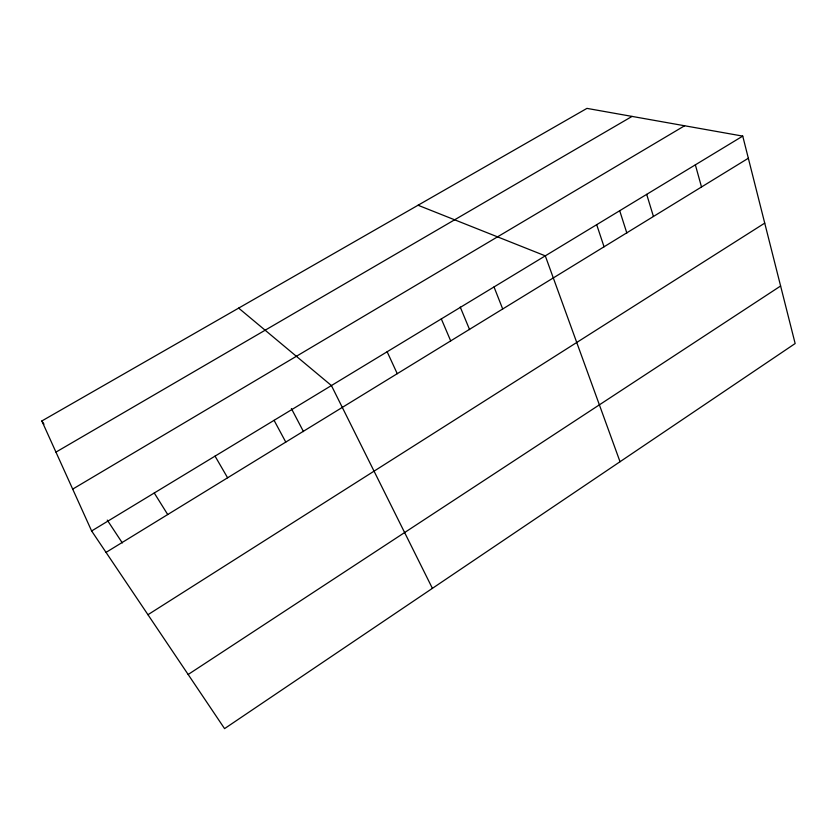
<?xml version="1.0" encoding="UTF-8"?>
<svg xmlns="http://www.w3.org/2000/svg" width="837" height="837" viewBox="0 0 837 837"><rect width="100%" height="100%" fill="white"/><g stroke="black" fill="none" stroke-linecap="round" stroke-linejoin="round"><path stroke-width="1.26" d="M188.158 674.486L780.618 286.003M147.95 614.714L764.725 223.123M106.037 552.389L748.341 158.245M91.631 530.972L742.743 136.107L795.15 343.536L224.567 728.619L91.631 530.972L41.85 420.959L586.957 108.381L742.743 136.107M72.693 489.111L684.614 125.759M55.943 452.116L632.061 116.406M418.04 205.243L545.295 255.86L620.029 461.731M238.66 308.11L331.421 385.554L432.405 588.348M41.85 420.959L43.974 424.192M107.262 520.101L122.328 542.931M154.259 492.993L167.714 514.546M215.046 456.123L227.601 477.791M274.076 420.331L285.773 442.093M291.402 408.582L303.496 431.62M387.144 351.76L397.251 373.689M441.319 318.907L450.693 340.889M460.235 307.043L469.588 329.621M494.018 286.945L502.692 308.979M596.687 224.682L604.052 246.789M619.819 211.081L626.84 233.042M646.687 194.362L653.435 216.48M695.359 164.847L701.511 186.975"/></g></svg>
